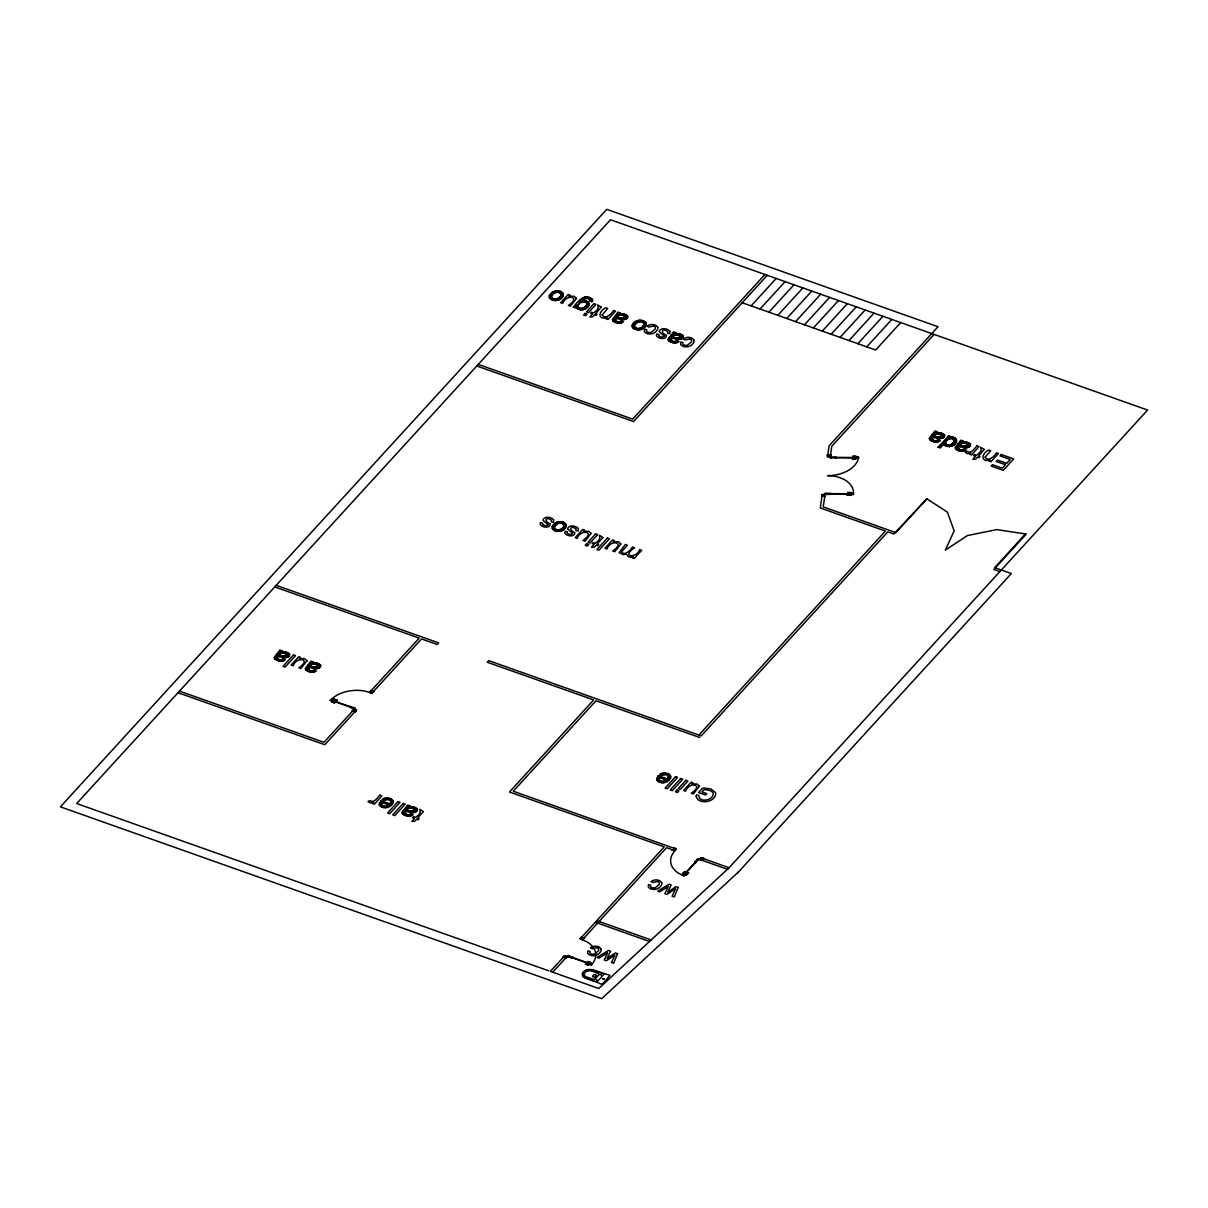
<?xml version="1.0" encoding="UTF-8"?>
<svg xmlns="http://www.w3.org/2000/svg" width="1208" height="1208" viewBox="0 0 1208 1208"><rect width="100%" height="100%" fill="white"/><g stroke="black" fill="none" stroke-linecap="round" stroke-linejoin="round"><path stroke-width="1.5" d="M274.337 657.605C275.59 661.456 282.159 662.12 285.239 659.825L283.397 658.934C275.5 662.95 276.013 652.849 283.125 652.924C293.227 656.11 278.942 656.488 275.651 655.657L274.337 657.605L276.858 657.681L274.563 657.001L277.04 657.212L274.941 656.457L277.447 656.669L275.651 655.657L279.878 650.1L282.008 650.855L280.875 653.422L278.776 652.184L285.813 652.048L289.497 654.147C288.637 660.489 279.516 656.352 275.651 655.657L277.568 656.548M305.413 668.628C306.666 672.463 313.25 673.143 316.33 670.833L314.488 669.942C306.59 673.958 307.104 663.856 314.201 663.947C324.303 667.118 310.018 667.511 306.726 666.68L305.413 668.628L307.949 668.704L305.654 668.009L308.131 668.22L306.032 667.48L308.538 667.692L306.726 666.68L310.969 661.108L313.099 661.863L311.966 664.43L309.867 663.207L316.889 663.056L320.573 665.155C319.727 671.497 310.592 667.36 306.726 666.68L308.538 667.692M402.158 812.546C403.412 816.397 409.98 817.076 413.061 814.766L411.218 813.875C403.336 817.891 403.849 807.79 410.946 807.865C421.048 811.051 406.764 811.429 403.472 810.613L402.158 812.546L404.695 812.622L402.385 811.942L404.861 812.154L402.777 811.414L405.269 811.61L403.472 810.613L407.7 805.041L409.844 805.796L408.712 808.363L406.613 807.125L413.634 806.989L417.319 809.088C416.473 815.43 407.338 811.293 403.472 810.613L405.39 811.489M612.486 319.622C613.74 323.457 620.308 324.137 623.388 321.826L621.546 320.935C613.664 324.952 614.177 314.85 621.274 314.926C631.376 318.112 617.092 318.489 613.8 317.674L612.486 319.622L615.023 319.697L612.713 319.003L615.189 319.214L613.105 318.474L615.597 318.686L613.8 317.674L618.028 312.102L620.172 312.857L619.04 315.424L616.941 314.201L623.962 314.05L627.647 316.149C626.801 322.491 617.666 318.353 613.8 317.674L615.733 318.55M668.19 339.357C669.443 343.193 676.012 343.872 679.092 341.562L677.25 340.671C670.546 344.371 669.051 336.05 675.785 334.797C688.922 337.5 673.46 338.466 669.504 337.409L668.19 339.357L670.712 339.433L668.417 338.738L670.893 338.95L668.794 338.21L671.301 338.421L669.504 337.409L673.732 331.838L675.861 332.593L674.728 335.16L672.63 333.921L679.666 333.786L683.335 335.884C682.49 342.226 673.354 338.089 669.504 337.409L671.421 338.285M929.405 438.504C930.658 442.354 937.242 443.034 940.307 440.724L938.48 439.833C930.583 443.849 931.096 433.748 938.193 433.823C948.295 437.009 934.01 437.387 930.719 436.571L929.405 438.504L931.942 438.579L929.647 437.9L932.123 438.111L930.024 437.371L932.531 437.583L930.719 436.571L934.947 430.999L937.091 431.754L935.958 434.321L933.86 433.083L940.881 432.947L944.565 435.046C943.72 441.388 934.584 437.251 930.719 436.571L932.531 437.583M955.317 447.685C956.57 451.535 963.138 452.215 966.219 449.904L964.377 449.014C956.494 453.03 957.008 442.928 964.105 443.004C974.207 446.19 959.922 446.567 956.63 445.752L955.317 447.685L957.853 447.76L955.543 447.081L958.02 447.292L955.936 446.552L958.427 446.764L956.63 445.752L960.858 440.18L963.003 440.935L961.87 443.502L959.771 442.264L966.793 442.128L970.477 444.227C969.631 450.569 960.496 446.431 956.63 445.752L958.563 446.628M549.308 297.47L549.338 295.718C551.482 290.403 560.24 288.893 563.336 293.952L563.275 295.733C561.101 301.003 552.358 302.544 549.308 297.47L551.603 297.198C553.611 300.928 559.5 298.829 560.874 295.492L561.025 294.224C559.017 290.494 553.128 292.593 551.739 295.945L549.897 298.512L551.935 297.893L550.908 299.358L552.539 298.452L552.358 300.037L554.457 299.131L554.638 300.535L555.544 299.176L556.994 300.46L556.677 298.995L558.821 299.962L558.338 298.27L560.482 299.04L559.863 296.972L561.962 297.712L560.874 295.492L563.275 295.733L561.025 294.224L562.762 292.925L560.693 293.529L561.735 292.079L560.089 292.97L560.255 291.385L558.171 292.291L558.625 290.977L557.084 292.261L556.873 290.856L555.952 292.442L553.551 291.566L554.276 293.166L552.026 292.457L552.72 294.51L550.546 293.831L551.739 295.945L549.338 295.718L551.603 297.198M552.207 528.304L552.237 526.552C554.396 521.222 563.154 519.712 566.25 524.785L566.174 526.552C564.015 531.822 555.257 533.362 552.207 528.304L554.517 528.017C556.51 531.746 562.399 529.663 563.789 526.311L563.925 525.057C561.916 521.312 556.027 523.426 554.653 526.764L552.796 529.331L554.85 528.711L553.808 530.176L555.438 529.27L555.257 530.856L557.356 529.95L557.537 531.369L558.443 529.995L559.893 531.278L559.576 529.814L561.72 530.78L561.237 529.089L563.381 529.874L562.762 527.79L564.876 528.545L563.789 526.311L566.174 526.552L563.925 525.057L565.661 523.759L563.607 524.363L564.634 522.898L562.988 523.789L563.17 522.218L561.071 523.109L561.524 521.796L559.984 523.079L559.787 521.69L558.851 523.26L556.45 522.385L557.175 524L554.925 523.291L555.62 525.329L553.445 524.649L554.653 526.764L552.237 526.552L554.517 528.017M632.192 326.839L632.222 325.088C634.381 319.773 643.139 318.263 646.235 323.321L646.159 325.103C644 330.373 635.242 331.913 632.192 326.839L634.502 326.568C636.51 330.297 642.384 328.214 643.773 324.861L643.924 323.608C641.901 319.863 636.012 321.977 634.638 325.314L632.781 327.881L634.834 327.262L633.792 328.727L635.438 327.821L635.242 329.406L637.341 328.501L637.522 329.905L638.428 328.546L639.878 329.829L639.561 328.365L641.72 329.331L641.221 327.64L643.366 328.41L642.747 326.341L644.861 327.096L643.773 324.861L646.159 325.103L643.924 323.608L645.646 322.294L643.592 322.898L644.619 321.449L642.988 322.34L643.154 320.754L641.055 321.66L641.508 320.346L639.968 321.63L639.772 320.226L638.836 321.811L636.435 320.935L637.16 322.536L634.91 321.826L635.619 323.88L633.445 323.2L634.638 325.314L632.222 325.088L634.502 326.568M934.101 334.405L831.723 446.371L830.198 458.028L836.057 457.741M847.563 494.208L853.392 494.48L853.407 493.453L847.548 493.74M373.785 691.806L372.26 692.864M562.837 957.702L564.015 956.072M582.558 939.582L584.189 938.39M282.008 650.855L279.486 651.278L281.932 653.06L283.125 651.852L283.125 652.924L285.813 652.048L285.541 653.317L287.036 652.395L286.507 653.785L288.652 653.181L287.021 654.328L289.497 654.147L287.111 654.721L289.648 654.842L287.036 655.114L289.482 655.536L286.779 655.491L288.38 656.774L286.387 655.808L287.595 657.182L285.888 656.05L285.798 657.62L285.299 656.186L284.846 657.635L284.665 656.216L283.895 657.56L283.82 656.11L281.887 657.122L280.452 655.416L279.531 656.578L277.357 653.8L280.09 653.921L278.776 652.184M313.099 661.863L310.577 662.286L313.023 664.083L314.201 662.86L314.201 663.947L316.889 663.056L316.632 664.324L318.127 663.403L317.598 664.793L319.727 664.204L318.097 665.351L320.573 665.155L318.202 665.744L320.724 665.85L318.127 666.121L320.558 666.544L317.87 666.499L319.456 667.782L317.478 666.831L318.67 668.205L316.979 667.073L316.873 668.628L316.39 667.209L315.937 668.658L315.756 667.239L314.986 668.568L314.911 667.133L312.978 668.13L311.528 666.423L310.622 667.601L308.433 664.808L311.181 664.928L309.867 663.207M409.844 805.796L407.307 806.219L409.769 808.001L410.946 806.793L410.946 807.865L413.634 806.989L413.378 808.258L414.873 807.337L414.344 808.726L416.473 808.122L414.842 809.269L417.319 809.088L414.948 809.662L417.47 809.783L414.857 810.055L417.304 810.477L414.616 810.432L416.201 811.716L414.223 810.749L415.416 812.138L413.71 810.991L413.619 812.561L413.136 811.142L412.683 812.576L412.487 811.157L411.732 812.501L411.641 811.066L409.708 812.063L408.274 810.357L407.353 811.519L405.178 808.741L407.926 808.862L406.613 807.125M620.172 312.857L617.635 313.28L620.097 315.062L621.274 313.853L621.274 314.926L623.962 314.05L623.706 315.318L625.2 314.397L624.672 315.786L626.801 315.182L625.17 316.33L627.647 316.149L625.276 316.723L627.798 316.843L625.185 317.115L627.631 317.538L624.944 317.493L626.529 318.776L624.551 317.81L625.744 319.199L624.038 318.051L623.947 319.622L623.464 318.202L623.011 319.652L622.815 318.233L622.06 319.561L621.969 318.127L620.036 319.123L618.602 317.417L617.681 318.58L615.506 315.801L618.254 315.922L616.941 314.201M675.861 332.593L673.339 333.015L675.785 334.797L676.978 333.589L676.963 334.661L679.666 333.786L679.394 335.054L680.889 334.133L680.361 335.522L682.505 334.918L680.874 336.066L683.335 335.884L680.965 336.458L683.486 336.579L680.889 336.851L683.335 337.274L680.633 337.228L682.218 338.512L680.24 337.545L681.433 338.935L679.742 337.787L679.651 339.357L679.153 337.938L678.7 339.388L678.519 337.968L677.748 339.297L677.673 337.863L675.74 338.859L674.291 337.153L673.385 338.316L671.21 335.537L673.943 335.658L672.63 333.921M937.091 431.754L934.554 432.177L937.015 433.959L938.193 432.751L938.193 433.823L940.881 432.947L940.624 434.216L942.119 433.294L941.591 434.684L943.72 434.08L942.089 435.227L944.565 435.046L942.195 435.62L944.716 435.741L942.119 436.012L944.55 436.435L941.862 436.39L943.448 437.674L941.47 436.707L942.663 438.096L940.972 436.949L940.866 438.519L940.383 437.1L939.93 438.534L939.733 437.115L938.978 438.459L938.888 437.024L936.97 438.021L935.52 436.315L934.615 437.477L932.425 434.699L935.173 434.82L933.86 433.083M963.003 440.935L960.466 441.358L962.927 443.14L964.105 441.932L964.105 443.004L966.793 442.128L966.536 443.396L968.031 442.475L967.502 443.864L969.631 443.261L968.001 444.408L970.477 444.227L968.106 444.801L970.628 444.921L968.016 445.193L970.462 445.616L967.774 445.571L969.36 446.854L967.381 445.888L968.574 447.277L966.868 446.13L966.778 447.7L966.294 446.281L965.841 447.715L965.645 446.296L964.89 447.639L964.799 446.205L962.867 447.202L961.432 445.495L960.511 446.658L958.337 443.88L961.085 444L959.771 442.264M276.858 657.681L274.322 658.179L276.919 658.088L275.182 659.311L277.568 658.798L277.462 660.444L278.806 659.387L278.988 660.897L280.15 659.749L280.467 661.123L281.253 659.794L281.841 661.138L282.294 659.523L284.152 660.489L283.397 658.934M307.949 668.704L305.413 669.187L308.01 669.111L306.258 670.319L308.644 669.806L308.538 671.467L309.897 670.41L310.079 671.905L311.226 670.757L311.558 672.146L312.344 670.817L312.917 672.146L313.385 670.546L315.228 671.512L314.488 669.942M404.695 812.622L402.158 813.12L404.74 813.029L403.004 814.252L405.39 813.739L405.284 815.385L406.643 814.328L406.809 815.838L407.972 814.69L408.289 816.064L409.089 814.736L409.663 816.08L410.116 814.479L411.973 815.43L411.218 813.875M615.023 319.697L612.486 320.18L615.068 320.09L613.332 321.313L615.718 320.799L615.612 322.445L616.971 321.404L617.152 322.898L618.3 321.751L618.617 323.125L619.417 321.811L619.991 323.14L620.444 321.539L622.301 322.506L621.546 320.935M670.712 339.433L668.175 339.916L670.772 339.826L669.021 341.049L671.421 340.535L671.316 342.181L672.66 341.139L672.841 342.634L673.989 341.487L674.321 342.861L675.106 341.547L675.68 342.876L676.148 341.275L678.005 342.242L677.25 340.671M931.942 438.579L929.405 439.078L932.002 438.987L930.251 440.21L932.636 439.697L932.531 441.343L933.89 440.286L934.071 441.796L935.219 440.648L935.536 442.022L936.336 440.694L936.91 442.037L937.378 440.437L939.22 441.388L938.48 439.833M957.853 447.76L955.317 448.259L957.899 448.168L956.162 449.391L958.548 448.878L958.442 450.524L959.801 449.467L959.982 450.977L961.13 449.829L961.447 451.203L962.248 449.874L962.821 451.218L963.274 449.618L965.132 450.569L964.377 449.014M355.635 711.633L356.451 710.153M565.253 958.563L566.914 957.098M370.539 691.369L371.143 690.704M581.033 937.272L580.384 938.586M948.597 435.831L948.25 439.244L938.148 447.262L940.202 447.987L945.668 442.068L948.597 435.831L950.485 436.496L948.25 439.244L952.78 438.595L954.214 441.449C952.946 444.559 947.298 447.096 945.456 443.336L945.668 442.068L938.148 447.262L948.597 435.831L949.82 438.534M825.17 494.857L824.671 496.745M384.114 800.225L383.918 798.413L385.367 799.651L385.82 797.975L386.56 799.364L387.844 797.99L387.723 799.379L389.927 798.503L390.712 802.429C389.459 805.932 383.344 808.152 381.366 804.317L382.03 802.474L380.928 800.557L379.206 804.649C382.181 809.783 390.894 807.956 393.038 802.867L393.098 801.1C391.045 797.446 385.458 797.159 382.166 799.288L384.114 800.225L391.452 799.198L390.365 800.602L392.509 800.074L390.728 801.266L393.098 801.1L390.712 802.429L393.038 802.867L389.942 803.758L379.297 802.882L381.456 803.471L379.206 804.649L381.366 804.317L379.75 805.676L381.668 805.026L380.731 806.521L382.272 805.585L382.136 807.186L383.163 806.023L383.812 807.608L384.612 806.325L385.518 807.714L386.122 806.219L387.255 807.472L387.572 805.721L389.701 806.506L388.78 804.86L382.03 802.474L380.58 800.934M577.968 306.56L578.104 305.337C579.78 301.426 588.266 294.586 590.093 301.034L591.905 301.94L592.449 299.478C585.548 292.578 577.152 301.487 573.453 307.27L575.355 307.949L578.104 305.337L573.453 307.27L577.968 306.56C579.825 310.184 585.427 307.919 586.711 304.809L586.59 302.936L585.216 302L580.58 302.619L580.006 300.113L583.192 299.69L581.652 298.527L583.917 299.071L583.087 297.591L584.883 298.587L584.491 297.123L585.956 298.346L586.061 296.957L587.163 298.391L589.564 297.576L589.61 299.252L591.361 298.436L590.244 299.871L592.449 299.478L590.35 300.399L592.524 301.079L590.093 301.034M661.682 775.279L661.471 773.467L662.935 774.705L663.388 773.029L664.128 774.419L665.412 773.044L665.291 774.434L667.495 773.558L668.281 777.484C667.027 780.987 660.912 783.207 658.934 779.371L659.598 777.529L658.496 775.611L656.774 779.704C659.749 784.838 668.462 783.01 670.606 777.922L670.666 776.155C668.613 772.501 663.026 772.214 659.734 774.343L661.682 775.279L669.021 774.253L667.933 775.657L670.078 775.128L668.296 776.321L670.666 776.155L668.281 777.484L670.606 777.922L667.511 778.813L656.865 777.937L659.024 778.526L656.774 779.704L658.934 779.371L657.318 780.73L659.236 780.081L658.3 781.576L659.84 780.64L659.689 782.24L660.731 781.078L661.38 782.663L662.18 781.38L663.086 782.769L663.69 781.274L664.823 782.527L665.14 780.776L667.269 781.561L666.348 779.915L659.598 777.529L658.149 775.989M582.165 301.909L582.135 300.807L583.237 301.743L583.645 300.55L584.249 301.774L585.095 300.596L585.216 302L586.469 300.913L586.031 302.408L587.873 301.592L586.59 302.936L588.779 302.468L586.892 303.586L589.202 303.51L586.711 304.809L587.858 306.953L585.654 306.303L586.665 308.04L584.219 307.542L585.231 308.916L582.634 308.221L581.999 309.822L581.561 308.402L580.338 309.776L580.565 308.387L577.484 308.765L578.828 307.768L576.684 307.964L578.27 307.225L576.276 306.938C578.692 312.026 587.028 309.822 588.976 305.231L587.873 301.592L580.006 300.113L579.07 303.918L573.453 307.27M821.953 496.246L821.908 494.902M822.391 495.914L824.354 495.929M828.099 455.341L830.062 455.356M830.575 493.302L825.245 493.272L823.207 506.877L895.928 532.653L926.853 498.829L947.389 512.116L954.154 530.886L945.305 550.138L967.381 535.582L996.766 529.602L1026.256 534.057L993.882 569.481L999.877 571.595M698.873 735.098L885.464 531.052L820.308 507.964L822.21 494.434L824.928 494.374M830.726 456.126L830.606 454.555M835.438 458.119L836.117 457.304M830.953 493.996L831.013 493.559M852.652 457.485L858.375 458.209L858.646 457.183L853.18 457.152M848.107 493.362L848.016 494.45M850.055 494.465L851.127 494.706M850.205 493.438L851.338 493.211M855.158 458.194L856.23 458.436M855.309 457.168L856.442 456.941M851.338 494.465L850.024 494.691M851.489 493.438L850.236 493.196M856.442 458.194L855.128 458.421M856.593 457.168L855.34 456.926M676.133 848.892L674.698 848.439M331.173 700.746L332.004 699.84M354.322 707.737L353.476 708.658M568.138 956.706L568.983 955.8M591.286 963.697L590.455 964.618M179.479 691.112L323.925 742.301L354.442 709.066M572.894 957.476L568.138 955.498L567.096 956.404M596.405 980.096L596.239 979.628M600.98 974.72L601.116 974.735M603.26 979.356L603.411 978.737M938.148 447.262L943.946 443.88L945.743 444.031L944.58 445.193L946.272 444.574L945.275 445.752L947.087 444.967L946.226 446.205L948.023 445.193L947.767 446.567L949.02 445.208L949.413 446.613L952.629 445.707L951.647 444.272L954.063 444.801L953.188 442.928L956.223 442.415L954.214 441.449L956.676 441.192L954.38 440.21L956.192 439.002L954.078 439.516L955.301 438.142L953.55 438.987L954.033 437.522L952.78 438.595L952.538 437.175L951.859 438.383L951.043 437.175L950.877 438.368L949.533 437.553C955.966 434.578 959.56 443.562 952.629 445.707L950.062 445.012L949.413 446.613L946.226 446.205L943.946 443.88L945.456 443.336M827.223 455.25L827.254 456.277L830.319 456.367M370.433 692.818L371.928 693.211L421.532 638.941L437.205 644.498L438.67 642.898L276.209 585.336M835.664 456.986L827.571 456.941L829.035 445.918L938.027 326.734L606.763 209.346L60.4 806.838L601.72 998.654L738.571 871.814M824.973 494.374L830.409 494.419M587.163 298.391L587.783 297.093M567.111 956.479L552.72 972.214M281.887 657.122L282.627 655.869M312.978 668.13L313.702 666.876M620.036 319.123L620.776 317.87M675.74 338.859L676.465 337.606M409.708 812.063L410.448 810.81M936.97 438.021L937.695 436.767M962.867 447.202L963.606 445.948M352.449 710.531L353.521 709.972M283.049 657.394L283.82 656.11M314.125 668.417L314.911 667.133M621.199 319.395L621.969 318.127M676.903 339.131L677.673 337.863M410.871 812.335L411.641 811.066M938.118 438.293L938.888 437.024M964.029 447.473L964.799 446.205M370.448 691.006L369.935 692.033L372.321 692.788M354.427 708.99L355.152 708.039L350.003 706.499M586.605 962.851L591.391 964.95L592.116 963.999L587.45 962.232M831.33 457.001L831.18 458.028M826.227 493.272L826.076 494.299M857.393 458.209L857.529 457.183M852.289 494.48L852.425 493.453M699.643 859.401L701.365 860.398M355.65 711.708L354.805 711.995M588.507 298.738L589.564 297.576M821.455 496.186L825.185 496.171M552.358 300.037L553.415 298.874M559.213 292.532L560.255 291.385M635.242 329.406L636.299 328.244M642.097 321.917L643.154 320.754M331.974 701.033L332.472 701.863M332.819 700.127L334.208 699.961M331.838 701.637L332.728 701.576M333.076 701.425L331.792 701.244M333.906 700.504L333 699.915M335.688 701.078L334.767 702.09L335.552 701.908M335.854 701.591L331.173 699.538L330.237 700.413L335.039 702.18M349.641 706.906L350.728 706.408M353.431 710.561L355.092 711.15M371.143 691.187L372.804 691.791M764.966 274.473L632.705 419.116L478.247 364.378M767.291 275.303L633.581 421.532L476.783 365.979M751.119 305.881L776.2 278.459M555.257 530.856L556.314 529.708M562.113 523.366L563.17 522.218M760.013 309.037L785.094 281.615M768.907 312.177L793.988 284.771M777.816 315.333L802.882 287.912M786.71 318.489L811.776 291.068M795.604 321.645L820.67 294.224M804.498 324.786L829.564 297.379M813.392 327.942L838.473 300.52M822.286 331.098L847.367 303.676M831.18 334.254L856.261 306.832M840.089 337.394L865.155 309.988M848.982 340.55L874.048 313.129M857.876 343.706L882.942 316.285M866.77 346.862L891.836 319.441M900.73 322.596L875.664 350.003L742.225 302.725M563.879 957.114L565.54 957.717M581.577 937.755L583.253 938.344M591.391 964.95A28.614 18.543 -5.3 0 0 582.347 939.809L666.589 847.684L675.015 850.659L676.495 849.149L513.264 791.24L595.997 700.761L699.749 737.529M572.743 957.023L572.471 957.929M671.92 849.617L673.218 850.039M673.007 849.964L674.457 848.363M586.771 963.38L587.692 962.368M588.553 963.939L589.459 964.543M589.383 963.033L590.621 962.806M588.523 964.195L588.039 964.935L588.885 964.709M589.655 964.331L588.266 964.482M590.486 963.41L590.002 962.595M682.898 873.535L684.861 871.391L683.199 873.203M686.265 872.01L682.731 875.256L684 875.8L687.02 872.659M686.008 872.282L695.325 862.089M686.491 872.448L695.808 862.255M695.551 862.527L699.794 858.646M699.976 859.522L701.803 857.786M686.355 874.758L688.786 872.78L686.657 874.426M701.274 859.975L703.584 858.239M596.782 982.104L604.211 973.98M1025.592 533.815L994.667 567.639L1011.353 573.543L737.65 872.871M388.855 799.651L389.927 798.503M666.423 774.705L667.495 773.558M373.77 691.202L373.166 691.867L370.66 690.523M584.219 937.77L581.244 937.635M614.268 321.887L615.718 320.799M669.972 341.622L671.421 340.535M276.119 659.885L277.568 658.798M307.194 670.908L308.644 669.806M403.94 814.826L405.39 813.739M931.187 440.784L932.636 439.697M957.098 449.965L958.548 448.878M830.968 455.205L827.193 454.887M548.719 970.794L76.678 803.531L610.508 219.75L1147.6 410.056L727.639 869.322L699.387 859.356M596.797 979.658L596.812 979.945M602.943 979.25L603.713 978.842M944.128 444.559L945.743 444.031M612.743 320.739L615.068 320.09M668.447 340.475L670.772 339.826M929.677 439.621L932.002 438.987M955.573 448.802L957.899 448.168M274.594 658.722L276.919 658.088M305.684 669.745L308.01 669.111M402.415 813.663L404.74 813.029M373.468 691.535L374.253 691.384M352.117 710.787L352.917 710.621M583.917 938.103L584.702 937.937M562.566 957.355L563.366 957.189M671.92 850.024L672.735 849.858M672.479 850.145L673.702 850.205M673.264 850.356L674.185 850.372M674.291 850.628L675.499 848.333M701.818 858.058L703.162 858.133M703.267 858.571L704.053 858.405M561.025 294.224L563.336 293.952M643.924 323.608L646.235 323.321M563.925 525.057L566.25 524.785M674.517 848.001L673.762 847.669M954.38 440.21L956.676 440.044M601.78 973.135L592.177 970.024A6.644 4.304 -5.3 0 0 583.645 972.078A6.644 4.304 -5.3 0 0 585.17 977.68L594.366 981.243M590.35 300.399L592.705 300.263M666.348 779.915L669.353 779.84L658.496 775.611M388.78 804.86L391.785 804.785L380.928 800.557M855.777 456.352L852.667 456.322L856.336 456.352M835.634 457.364L853.135 457.485M835.589 457.741L853.075 457.847M855.4 459.01L852.244 459.357L855.959 459.01M850.674 492.622L847.563 492.592L851.232 492.622M830.53 493.634L848.031 493.74M830.485 493.996L847.971 494.117M822.135 494.918L824.883 494.933M697.227 859.401L698.571 859.87M684.589 875.151L683.26 874.683M601.297 974.992L600.678 974.78M582.241 939.839L580.051 938.948L664.249 846.868L509.459 792.01L593.672 699.93L487.247 662.226L488.711 660.625L701.214 735.929L887.789 531.882L893.799 534.011L926.853 498.829M586.711 304.809L588.976 305.231M696.186 862.572L694.902 861.938M685.646 871.98L686.944 872.689M624.944 317.493L627.163 318.233M680.633 337.228L682.852 337.968M941.862 436.39L944.082 437.13M967.774 445.571L969.994 446.311M286.779 655.491L288.999 656.216M317.87 666.499L320.09 667.239M414.616 810.432L416.836 811.172M274.744 586.922L419.191 638.111L369.572 692.426A28.614 18.543 -5.3 0 0 330.237 700.413M369.588 692.501L370.418 692.788M335.462 701.44L350.335 706.71M335.16 701.773L350.048 707.042M349.746 707.39L356.662 709.881L324.786 744.732L178.014 692.712M353.914 709.549L356.345 710.908M331.626 701.878L334.752 702.981L332.109 702.044M353.098 710.44L355.424 711.27M674.26 848.59L673.203 849.737M702.528 858.601L701.486 859.749M699.779 858.616L700.821 857.695L729.104 867.721L598.76 988.521L550.38 971.383L564.816 955.634L572.064 958.155M684.453 873.384L683.758 874.124M685.782 873.852L685.102 874.607M684.045 873.384L682.671 873.46L683.562 873.913M685.993 874.064L686.884 874.516M685.495 874.607L686.582 874.849M596.767 920.662L651.172 939.945M595.302 922.263L649.526 941.47M580.429 938.525L582.769 939.356M590.35 962.414L587.707 961.477L590.833 962.58M589.579 962.821L590.667 963.214M572.426 957.4L587.314 962.67M572.124 957.733L587.013 963.003M564.347 956.117L566.779 957.461M588.19 964.769L585.246 964.15L588.673 964.935M563.547 957.008L565.873 957.823M602.928 978.903L603.728 979.19M953.188 442.928L955.286 443.683M958.337 443.88L960.254 444.786M932.425 434.699L934.343 435.605M671.21 335.537L673.128 336.443M615.506 315.801L617.424 316.707M308.433 664.808L310.35 665.714M277.357 653.8L279.274 654.706M405.178 808.741L407.096 809.647M694.721 862.059L697.756 858.828L699.1 859.296M582.634 308.221L583.66 309.535M658.284 775.823L659.598 777.529M380.716 800.768L382.03 802.474M950.062 445.012L951.074 446.341M638.035 320.422L638.836 321.811M555.151 291.053L555.952 292.442M558.051 521.871L558.851 523.26M966.868 446.13L967.699 447.564M940.972 436.949L941.787 438.383M679.742 337.787L680.557 339.221M624.038 318.051L624.868 319.486M413.71 810.991L414.525 812.425M316.979 667.073L317.795 668.492M285.888 656.05L286.704 657.469M963.274 449.618L964.029 451.007M937.378 440.437L938.118 441.826M676.148 341.275L676.888 342.664M620.444 321.539L621.199 322.929M410.116 814.479L410.871 815.868M313.385 670.546L314.125 671.95M282.294 659.523L283.034 660.927M853.392 494.48A28.614 18.543 -5.3 0 0 827.601 475.65A28.614 18.543 -5.3 0 0 858.646 457.183M684 875.8A28.614 18.543 -5.3 0 1 674.97 850.659M696.17 796.238C698.194 805.343 716.631 802.354 715.71 792.75L710.953 788.945L704.777 788.084L702.422 788.28L698.541 792.508L705.593 795.015L706.831 793.656L701.939 791.935L703.871 789.805L706.68 789.73L711.316 791.044L713.203 793.037C714.381 800.572 698.254 803.29 698.934 795.332L696.593 795L696.17 796.238M602.203 314.85C604.619 320.241 612.124 313.687 613.453 310.486L615.506 311.211L607.926 319.486L606.084 318.837L607.156 317.659C597.462 320.241 598.277 311.407 605.691 307.723L607.73 308.448L602.203 314.85M985.169 457.152C987.585 462.528 995.09 455.99 996.419 452.774L998.472 453.498L990.892 461.788L989.05 461.139L990.122 459.961C980.428 462.543 981.243 453.71 988.657 450.025L990.696 450.75L985.169 457.152M621.682 551.694C624.128 556.737 631.135 549.791 632.464 547.013L634.517 547.737C620.625 557.19 636.541 558.806 639.651 549.564L641.705 550.289L634.125 558.564L632.297 557.915L633.37 556.752L632.207 557.054A5.013 3.246 -5.3 0 1 628.462 556.797L626.378 554.14L622.89 554.608L619.16 552.6L625.306 544.476L627.36 545.201L621.682 551.694M601.176 949.126L601.071 950.877C598.896 955.845 591.376 957.582 587.692 953.414L587.858 950.907L590.048 951.406L589.897 953.021L591.256 954.063L594.472 954.199L598.715 950.605L598.609 948.718L597.175 947.751L592.252 948.748L590.41 947.857C593.445 945.426 599.213 945.366 601.176 949.126M657.801 327.428L657.711 329.18C655.536 334.133 648.016 335.884 644.317 331.717L644.483 329.21L646.673 329.709L646.522 331.324L647.881 332.366L651.097 332.502L655.34 328.908L655.249 327.006L653.8 326.054L648.877 327.036L647.035 326.145C650.07 323.729 655.838 323.653 657.801 327.428M661.788 882.852L661.682 884.603C659.508 889.556 651.988 891.308 648.303 887.14L648.47 884.634L650.659 885.132L650.508 886.748L651.867 887.789L655.068 887.91L659.326 884.332L659.221 882.429L657.786 881.478L652.849 882.459L651.021 881.568C654.056 879.152 659.825 879.077 661.788 882.852M694.087 340.279L693.981 342.03C691.806 346.998 684.287 348.734 680.587 344.567L680.753 342.06L682.943 342.559L682.792 344.174L684.151 345.216L687.367 345.352L691.61 341.758L691.52 339.871L690.07 338.904L685.147 339.901L683.305 338.995C686.355 336.579 692.109 336.503 694.087 340.279M547.934 524.68L546.439 525.797L544.129 525.389L542.603 524.378L542.724 523.094L540.55 522.566L540.082 524.106C541.607 527.669 550.229 528.757 550.289 523.879C543.615 521.72 545.714 515.816 551.497 520.195L551.286 521.811L553.506 522.309L553.747 519.757C551.271 516.918 544.37 515.74 542.875 520.074L547.934 524.68M572.547 533.392L571.052 534.51L568.741 534.117L567.216 533.106L567.352 531.822L565.163 531.293L564.695 532.834C566.22 536.397 574.842 537.485 574.902 532.607C568.228 530.433 570.327 524.544 576.11 528.908L575.899 530.523L578.119 531.022L578.36 528.485C575.884 525.646 568.983 524.453 567.488 528.802L572.547 533.392M664.189 336.081L662.694 337.183L660.383 336.79L658.873 335.779L658.994 334.495L656.82 333.967L656.352 335.507C657.862 339.071 666.484 340.158 666.544 335.28C659.87 333.106 661.969 327.217 667.767 331.596L667.541 333.212L669.76 333.71L670.002 331.158C667.526 328.319 660.625 327.142 659.145 331.475L664.189 336.081M306.998 660.761L300.913 668.507L298.859 667.782C312.253 659.039 296.579 655.823 293.166 665.774L291.128 665.049L298.693 656.759L300.52 657.409L299.403 658.632L304.522 658.587L306.998 660.761M576.503 298.452L570.433 306.198L568.379 305.473C581.773 296.73 566.084 293.499 562.686 303.45L560.633 302.725L568.213 294.45L570.04 295.099L568.923 296.322L574.042 296.277L576.503 298.452M591.074 533.408L584.989 541.154L582.936 540.429C596.329 531.686 580.655 528.455 577.243 538.406L575.204 537.681L582.769 529.406L584.596 530.055L583.479 531.278L588.598 531.233L591.074 533.408M620.852 543.962L614.766 551.709L612.713 550.984C626.106 542.226 610.433 539.01 607.02 548.961L604.966 548.236L612.547 539.946L614.374 540.595L613.256 541.818L618.375 541.773L620.852 543.962M699.432 786.181L693.347 793.928L691.308 793.203C704.687 784.445 689.013 781.229 685.6 791.18L683.562 790.455L691.127 782.165L692.969 782.814L691.837 784.037L696.956 783.992L699.432 786.181M847.185 495.265L851.232 495.28L847.185 495.265M597.25 982.436L602.052 984.414L610.01 975.369L592.358 969.782A7.037 4.56 -5.3 0 0 583.313 971.957A7.037 4.56 -5.3 0 0 584.944 977.906L597.25 982.436M617.545 953.701L613.649 963.289L611.535 962.534L614.902 955.045L606.356 960.692L604.242 959.952L607.684 952.719L599.062 958.11L597.069 957.415L608.439 950.47L610.553 951.225L607.126 958.442L615.4 952.946L617.545 953.701M678.156 887.412L674.26 897L672.146 896.26L675.514 888.756L666.967 894.418L664.853 893.663L668.296 886.43L659.674 891.836L657.681 891.126L669.051 884.196L671.165 884.935L667.737 892.153L676.012 886.657L678.156 887.412M596.405 975.385L594.744 977.212L593.385 977.03A1.586 1.027 -5.3 0 1 592.645 976.23A2.748 1.782 -5.3 0 1 593.385 975.113A1.586 1.027 -5.3 0 1 595.484 974.75L596.405 975.385M601.222 307.164L595.604 313.672L597.114 314.216L596.118 315.303L594.608 314.76L592.735 316.813L589.912 316.934L592.554 314.035L590.516 313.31L591.512 312.223L593.551 312.947C599.259 308.976 598.247 307.738 597.779 304.945L601.222 307.164M423.283 811.58L417.651 818.088L419.161 818.631L418.164 819.719L416.654 819.175L414.782 821.229L411.973 821.349L414.616 818.45L412.562 817.725L413.559 816.638L415.612 817.363C421.305 813.392 420.293 812.154 419.84 809.36L423.283 811.58M602.837 537.53L597.205 544.038L598.715 544.582L597.734 545.669L596.208 545.125L594.336 547.179L591.527 547.299L594.17 544.4L592.116 543.676L593.113 542.588L595.166 543.313C600.859 539.342 599.847 538.104 599.394 535.31L602.837 537.53M984.203 449.467L978.571 455.975L980.081 456.518L979.084 457.606L977.574 457.062L975.702 459.115L972.878 459.236L975.52 456.337L973.482 455.612L974.479 454.525L976.517 455.25C982.225 451.279 981.213 450.04 980.745 447.247L984.203 449.467M585.049 313.401L583.57 315.016L585.623 315.741L587.088 314.125L585.049 313.401M594.019 303.586L586.439 311.875L588.492 312.6L596.057 304.31L594.019 303.586M293.484 654.917L283.034 666.348L285.088 667.073L295.522 655.642L293.484 654.917M333.77 699.07L337.213 700.293L333.77 699.07M586.65 543.766L585.17 545.382L587.224 546.107L588.704 544.491L586.65 543.766M595.62 533.951L588.054 542.241L590.093 542.966L597.673 534.676L595.62 533.951M607.337 538.104L596.888 549.534L598.926 550.259L609.376 538.828L607.337 538.104M379.856 795.166C377.591 797.31 373.816 803.954 369.905 800.542L368.002 801.584L370.448 802.958L373.619 802.263L372.487 803.516L374.329 804.181L381.894 795.891L379.856 795.166M398.006 801.599L387.557 813.029L389.61 813.754L400.044 802.323L398.006 801.599M403.17 803.441L392.736 814.856L394.774 815.581L405.224 804.166L403.17 803.441M977.015 445.903C974.765 448.032 970.99 454.676 967.08 451.279L965.177 452.321L967.623 453.695L970.794 453L969.646 454.253L971.489 454.918L979.069 446.628L977.015 445.903M675.574 776.653L665.125 788.084L667.163 788.809L677.612 777.378L675.574 776.653M680.738 778.496L670.304 789.911L672.343 790.636L682.792 779.22L680.738 778.496M676.888 790.123L675.408 791.723L677.462 792.448L678.926 790.847L676.888 790.123M685.857 780.308L678.277 788.582L680.331 789.307L687.896 781.032L685.857 780.308M1001.251 454.495L1000.013 455.839L1010.265 459.478L1006.717 463.359L997.476 460.082L996.238 461.426L1005.479 464.702L1002.293 468.191L992.417 464.702L991.194 466.046L1003.259 470.335L1013.708 458.904L1001.251 454.495M598.836 974.871L595.272 978.782A2.371 1.54 -5.3 0 1 592.479 979.054L586.076 976.789A5.074 3.292 -5.3 0 1 584.989 972.546A5.074 3.292 -5.3 0 1 591.407 970.96L597.809 973.24A2.371 1.54 -5.3 0 1 598.836 974.871M603.789 978.948L602.867 979.144L603.804 979.069"/></g></svg>
